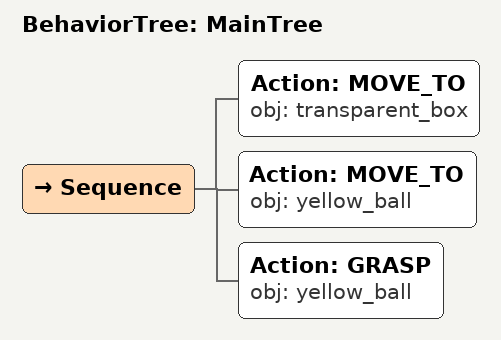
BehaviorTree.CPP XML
<root main_tree_to_execute="MainTree">
  <BehaviorTree ID="MainTree">
    <Sequence>
      <!-- Move to transparent_box -->
      <Action ID="MOVE_TO" obj="transparent_box" />
      <!-- Move to yellow_ball -->
      <Action ID="MOVE_TO" obj="yellow_ball" />
      <!-- Grasp yellow_ball -->
      <Action ID="GRASP" obj="yellow_ball" />
    </Sequence>
  </BehaviorTree>
</root>
